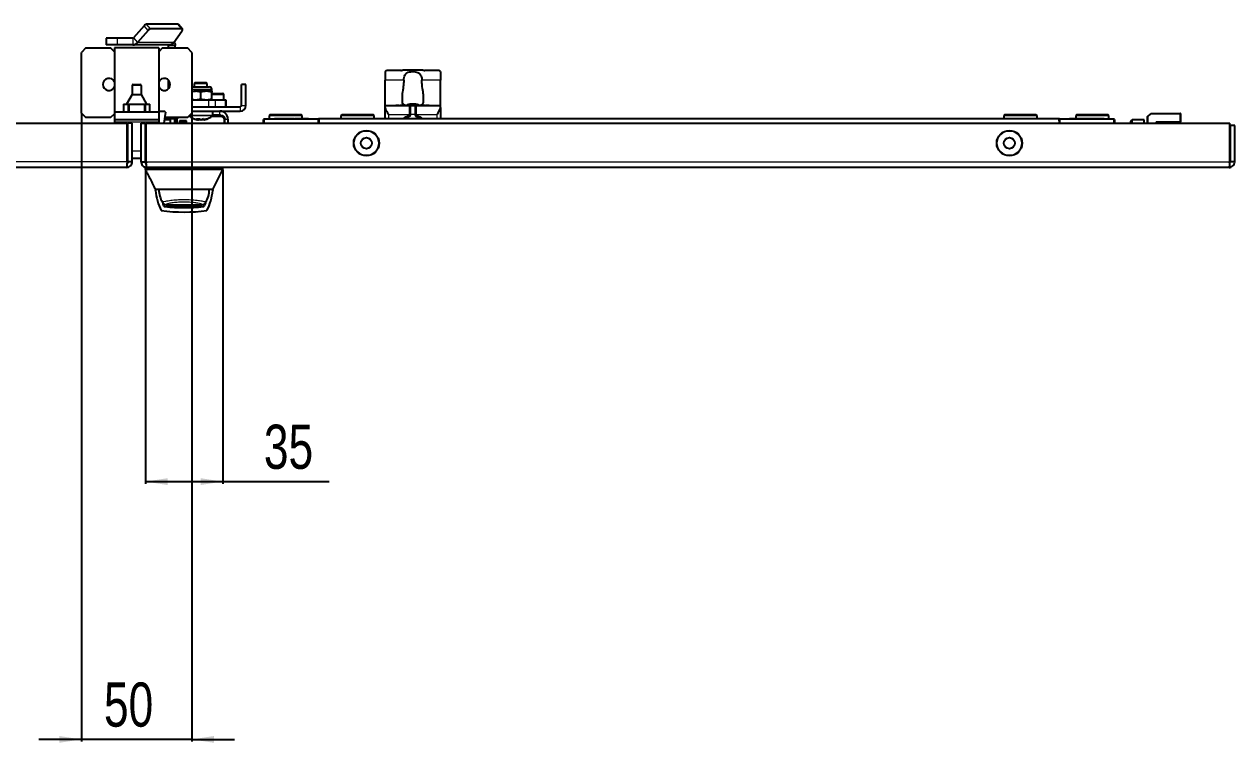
# Model space of a CAD drawing. Header units: millimetres. Extents: x -1134 to 2940, y -1538 to 1219.
# Drawn here: x 2019 to 2567, y -1538 to -1213 of the extents above; entities that cross this region are included whole.
import ezdxf

# ---------------------------------------------------------------- set-up
doc = ezdxf.new("R2010")
doc.units = ezdxf.units.MM
doc.layers.add('FORMAT', color=7, linetype='Continuous')
doc.styles.add('SLDTEXTSTYLE0', font='TXT', dxfattribs={"width": 0.75})
doc.dimstyles.new('SLDDIMSTYLE0', dxfattribs={"dimtxt": 20, "dimasz": 10, "dimexe": 0, "dimexo": 0.0625, "dimgap": 5, "dimtad": 2, "dimdec": 1, "dimrnd": 1e-09, "dimzin": 12, "dimdsep": 46, "dimtxsty": 'SLDTEXTSTYLE0', "dimsah": 1, "dimcen": 0.09, "dimadec": 0, "dimazin": 3, "dimtfac": 1, "dimtofl": 0, "dimtmove": 0, "dimatfit": 3, "dimfxl": 0, "dimfrac": 2, "dimtolj": 1, "dimtzin": 12, "dimarcsym": 0})
doc.dimstyles.new('SLDDIMSTYLE1', dxfattribs={"dimtxt": 20, "dimasz": 10, "dimexe": 0, "dimexo": 0.0625, "dimgap": 5, "dimtad": 2, "dimdec": 1, "dimrnd": 1e-09, "dimzin": 12, "dimdsep": 46, "dimtxsty": 'SLDTEXTSTYLE0', "dimsah": 1, "dimcen": 0.09, "dimadec": 0, "dimazin": 3, "dimtfac": 1, "dimtmove": 0, "dimatfit": 0, "dimfxl": 0, "dimfrac": 2, "dimtolj": 1, "dimtzin": 12, "dimarcsym": 0})

# ---------------------------------------------------------------- blocks, each defined once
blk = doc.blocks.new('_D_12')
at = {"layer": 'FORMAT'}
for p, q in [((2045.28, -1252.91), (2045.28, -1537.5)), ((2095.28, -1252.91), (2095.28, -1537.5)), ((2045.28, -1536.5), (2026.05, -1536.5)), ((2095.28, -1536.5), (2045.28, -1536.5)), ((2095.28, -1536.5), (2114.51, -1536.5))]:
    blk.add_line(p, q, dxfattribs=at)
for points in [[(2045.28, -1536.5), (2035.28, -1534.96), (2035.28, -1538.04)], [(2095.28, -1536.5), (2105.28, -1538.04), (2105.28, -1534.96)]]:
    blk.add_solid(points, dxfattribs=at)
at = {"layer": 'FORMAT', "insert": (2055.5, -1510.72), "char_height": 20, "attachment_point": 1, "style": 'SLDTEXTSTYLE0'}
blk.add_mtext('50', dxfattribs=at)
blk = doc.blocks.new('_D_13')
at = {"layer": 'FORMAT'}
for p, q in [((2074.28, -1278.51), (2074.28, -1420.76)), ((2109.28, -1278.51), (2109.28, -1420.76)), ((2074.28, -1419.76), (2109.28, -1419.76)), ((2109.28, -1419.76), (2157.44, -1419.76))]:
    blk.add_line(p, q, dxfattribs=at)
for points in [[(2074.28, -1419.76), (2084.28, -1421.3), (2084.28, -1418.22)], [(2109.28, -1419.76), (2099.28, -1418.22), (2099.28, -1421.3)]]:
    blk.add_solid(points, dxfattribs=at)
at = {"layer": 'FORMAT', "insert": (2127.88, -1393.98), "char_height": 20, "attachment_point": 1, "style": 'SLDTEXTSTYLE0'}
blk.add_mtext('35', dxfattribs=at)

msp = doc.modelspace()

# ---------------------------------------------------------------- linework, layer by layer
at = {"color": 7, "linetype": 'Continuous', "lineweight": 25}
for p, q in [((2073.63, -1213.34), (2068.87, -1218.84)), ((2075.47, -1215.46), (2070.71, -1220.96)), ((2088.88, -1212.63), (2074.74, -1212.63)), ((2090.72, -1214.76), (2076.58, -1214.76)), ((2087.17, -1220.96), (2090.75, -1215.84)), ((2091, -1214.86), (2089.17, -1212.74)), ((2056.56, -1219.02), (2056.56, -1222.02)), ((2061.56, -1219.02), (2056.56, -1219.02)), ((2068.5, -1219.02), (2061.56, -1219.02)), ((2047.28, -1223.4), (2045.28, -1225.4)), ((2045.28, -1252.9), (2045.28, -1225.4)), ((2047.28, -1223.4), (2058.53, -1223.4)), ((2061.56, -1222.02), (2056.56, -1222.02)), ((2060.28, -1225.15), (2058.53, -1223.4)), ((2080.28, -1223.4), (2060.28, -1223.4)), ((2060.28, -1223.4), (2060.28, -1252.4)), ((2068.5, -1222.02), (2061.56, -1222.02)), ((2085.03, -1222.02), (2068.5, -1222.02)), ((2082.03, -1223.4), (2080.28, -1225.15)), ((2080.28, -1223.4), (2080.28, -1252.4)), ((2082.03, -1223.4), (2093.28, -1223.4)), ((2087.78, -1222.32), (2084.78, -1222.32)), ((2084.78, -1223.4), (2084.78, -1222.32)), ((2087.78, -1223.4), (2087.78, -1222.32)), ((2095.28, -1225.4), (2093.28, -1223.4)), ((2095.28, -1225.4), (2095.28, -1252.9)), ((2084.78, -1238.65), (2084.78, -1238.01)), ((2182.78, -1234.17), (2182.78, -1238)), ((2182.78, -1249.5), (2182.78, -1238)), ((2189.8, -1233.61), (2184.28, -1233.61)), ((2190.69, -1233.56), (2190.17, -1233.56)), ((2199.88, -1233.5), (2190.69, -1233.5)), ((2200.4, -1233.56), (2199.88, -1233.55)), ((2206.28, -1233.61), (2200.76, -1233.61)), ((2207.78, -1234.17), (2207.78, -1238)), ((2207.78, -1249.5), (2207.78, -1238)), ((2068.27, -1240.4), (2068.27, -1244.4)), ((2068.77, -1239.9), (2071.78, -1239.9)), ((2072.28, -1240.4), (2072.28, -1244.4)), ((2084.78, -1238.65), (2085.23, -1238.65)), ((2084.78, -1241.79), (2084.78, -1238.65)), ((2095.31, -1241), (2095.28, -1241)), ((2095.28, -1243), (2096.88, -1243)), ((2095.31, -1241), (2103.25, -1241)), ((2096.78, -1239), (2096.28, -1239.5)), ((2096.28, -1239.5), (2096.28, -1241)), ((2102.02, -1239.5), (2096.28, -1239.5)), ((2096.78, -1239), (2101.57, -1239)), ((2099.42, -1243.45), (2096.88, -1243)), ((2101.88, -1243), (2096.88, -1243)), ((2099.42, -1246.55), (2099.42, -1243.45)), ((2101.57, -1239), (2101.78, -1239)), ((2102.28, -1239.5), (2101.78, -1239)), ((2104.35, -1243.45), (2101.88, -1243)), ((2104.28, -1243), (2101.88, -1243)), ((2102.28, -1239.5), (2102.02, -1239.5)), ((2102.28, -1241), (2102.28, -1239.5)), ((2104.28, -1243), (2104.28, -1242.03)), ((2104.34, -1243.04), (2104.28, -1243)), ((2104.28, -1243), (2104.28, -1243)), ((2104.34, -1243.1), (2104.3, -1243.06)), ((2104.35, -1246.55), (2104.35, -1243.45)), ((2119.78, -1240), (2117.78, -1240)), ((2117.78, -1249.4), (2117.78, -1240)), ((2119.78, -1249.4), (2119.78, -1240)), ((2064.28, -1248.9), (2064.28, -1252.4)), ((2064.28, -1248.9), (2065.78, -1248.9)), ((2068.27, -1244.4), (2065.78, -1248.9)), ((2065.78, -1248.9), (2074.78, -1248.9)), ((2066.78, -1248.9), (2066.78, -1252.4)), ((2068.27, -1244.4), (2072.28, -1244.4)), ((2072.28, -1244.4), (2074.78, -1248.9)), ((2073.78, -1248.9), (2073.78, -1252.4)), ((2074.78, -1248.9), (2076.28, -1248.9)), ((2076.28, -1252.4), (2076.28, -1248.9)), ((2102.97, -1247), (2095.28, -1247)), ((2099.42, -1246.55), (2096.88, -1247)), ((2104.35, -1246.55), (2101.88, -1247)), ((2106.05, -1247), (2102.97, -1247)), ((2104.28, -1247), (2104.28, -1247)), ((2104.35, -1244), (2109.18, -1244)), ((2110.51, -1247), (2106.05, -1247)), ((2109.78, -1247), (2109.78, -1244.6)), ((2110.78, -1247), (2110.51, -1247)), ((2110.78, -1250), (2110.78, -1247)), ((2190.43, -1245.29), (2190.43, -1247.87)), ((2194.56, -1249.17), (2194.53, -1248.94)), ((2194.77, -1249.17), (2194.76, -1248.87)), ((2196.23, -1248.9), (2196.23, -1248.87)), ((2196.78, -1248.99), (2196.79, -1248.94)), ((2200.13, -1247.87), (2200.13, -1245.29)), ((2045.28, -1252.9), (2047.28, -1254.9)), ((2058.53, -1254.9), (2060.28, -1253.15)), ((2080.28, -1252.4), (2060.28, -1252.4)), ((2060.28, -1252.4), (2060.28, -1255.9)), ((2080.28, -1252), (2082.91, -1252)), ((2080.28, -1252.4), (2080.28, -1255.9)), ((2083.34, -1252.44), (2082.61, -1257.5)), ((2083.34, -1252.44), (2082.91, -1252)), ((2093.28, -1254.9), (2095.28, -1252.9)), ((2095.28, -1250), (2117.18, -1250)), ((2095.28, -1252), (2117.18, -1252)), ((2108.28, -1253.9), (2104.74, -1253.9)), ((2104.78, -1254), (2104.78, -1252)), ((2130.78, -1253.5), (2130.28, -1254)), ((2130.28, -1254), (2130.28, -1255.5)), ((2145.28, -1254), (2130.28, -1254)), ((2130.78, -1253.5), (2144.78, -1253.5)), ((2145.28, -1254), (2144.78, -1253.5)), ((2145.28, -1255.3), (2145.28, -1254)), ((2163.28, -1253.5), (2162.78, -1254)), ((2162.78, -1254), (2162.78, -1255.5)), ((2177.78, -1254), (2162.78, -1254)), ((2163.28, -1253.5), (2177.28, -1253.5)), ((2177.78, -1254), (2177.28, -1253.5)), ((2177.78, -1255.5), (2177.78, -1254)), ((2182.78, -1250.38), (2182.78, -1249.5)), ((2182.78, -1249.5), (2196.28, -1249.5)), ((2182.78, -1255.5), (2182.78, -1250.38)), ((2187.66, -1249.4), (2187.66, -1249.5)), ((2187.8, -1249.4), (2187.8, -1249.5)), ((2187.92, -1249.4), (2187.92, -1249.5)), ((2188.73, -1249.4), (2187.92, -1249.4)), ((2188.73, -1249.4), (2188.73, -1249.5)), ((2188.88, -1249.4), (2188.88, -1249.5)), ((2189, -1249.4), (2189, -1249.5)), ((2189.34, -1249.4), (2189.34, -1249.5)), ((2189.52, -1249.4), (2189.52, -1249.5)), ((2190.05, -1249.4), (2190.05, -1249.5)), ((2190.53, -1249.4), (2190.53, -1249.5)), ((2190.7, -1249.4), (2190.7, -1249.5)), ((2191.16, -1249.4), (2191.16, -1249.5)), ((2191.3, -1249.4), (2191.3, -1249.5)), ((2191.42, -1249.4), (2191.42, -1249.5)), ((2191.73, -1249.4), (2191.73, -1249.5)), ((2193.01, -1249.4), (2191.89, -1249.4)), ((2193.01, -1249.4), (2193.01, -1249.5)), ((2193.15, -1249.4), (2193.15, -1249.5)), ((2193.34, -1249.4), (2193.34, -1249.5)), ((2193.35, -1249.4), (2193.35, -1249.5)), ((2193.94, -1249.4), (2193.35, -1249.4)), ((2193.94, -1249.4), (2193.94, -1249.5)), ((2194.84, -1249.4), (2194.27, -1249.4)), ((2194.28, -1249.5), (2196.28, -1249.5)), ((2194.28, -1253.5), (2194.28, -1249.5)), ((2194.28, -1253.5), (2194.28, -1253.53)), ((2194.84, -1249.4), (2194.84, -1249.5)), ((2194.85, -1249.4), (2194.85, -1249.5)), ((2194.85, -1249.4), (2195.03, -1249.4)), ((2195.03, -1249.4), (2195.03, -1249.5)), ((2195.03, -1249.4), (2195.03, -1249.4)), ((2195.05, -1249.4), (2195.05, -1249.5)), ((2195.2, -1249.4), (2195.2, -1249.5)), ((2196, -1249.4), (2195.2, -1249.4)), ((2196, -1249.4), (2196, -1249.5)), ((2196.14, -1249.4), (2196.14, -1249.5)), ((2196.17, -1249.44), (2196.55, -1249.43)), ((2196.26, -1249.4), (2196.26, -1249.5)), ((2196.28, -1249.5), (2196.28, -1253.5)), ((2196.28, -1253.53), (2196.28, -1253.5)), ((2196.69, -1249.4), (2196.69, -1249.5)), ((2196.78, -1249.5), (2207.78, -1249.5)), ((2196.82, -1249.4), (2196.82, -1249.5)), ((2197.18, -1249.4), (2197.18, -1249.5)), ((2197.44, -1249.4), (2197.44, -1249.5)), ((2197.56, -1249.4), (2197.56, -1249.5)), ((2197.7, -1249.4), (2197.7, -1249.5)), ((2197.82, -1249.4), (2197.82, -1249.5)), ((2198.25, -1249.4), (2198.25, -1249.5)), ((2198.28, -1249.4), (2198.25, -1249.4)), ((2198.29, -1249.4), (2198.29, -1249.5)), ((2198.32, -1249.4), (2198.32, -1249.5)), ((2198.49, -1249.4), (2198.49, -1249.5)), ((2198.84, -1249.4), (2198.84, -1249.5)), ((2199.33, -1249.4), (2199.33, -1249.5)), ((2199.52, -1249.4), (2199.52, -1249.5)), ((2199.87, -1249.4), (2199.87, -1249.5)), ((2200.02, -1249.4), (2200.02, -1249.5)), ((2201.08, -1249.4), (2200.02, -1249.4)), ((2201.08, -1249.4), (2201.08, -1249.5)), ((2201.39, -1249.4), (2201.39, -1249.5)), ((2201.56, -1249.4), (2201.56, -1249.5)), ((2201.93, -1249.4), (2201.93, -1249.5)), ((2202.69, -1249.4), (2201.93, -1249.4)), ((2202.69, -1249.4), (2202.69, -1249.5)), ((2207.78, -1250.38), (2207.78, -1249.5)), ((2207.78, -1250.38), (2207.78, -1255.5)), ((2463.28, -1253.5), (2462.78, -1254)), ((2462.78, -1254), (2462.78, -1255.5)), ((2477.78, -1254), (2462.78, -1254)), ((2463.28, -1253.5), (2477.28, -1253.5)), ((2477.78, -1254), (2477.28, -1253.5)), ((2477.78, -1255.5), (2477.78, -1254)), ((2495.78, -1253.5), (2495.28, -1254)), ((2495.28, -1254), (2495.28, -1255.3)), ((2510.28, -1254), (2495.28, -1254)), ((2495.78, -1253.5), (2509.78, -1253.5)), ((2510.28, -1254), (2509.78, -1253.5)), ((2510.28, -1255.5), (2510.28, -1254)), ((2527.78, -1254.5), (2529.28, -1253)), ((2527.78, -1257.5), (2527.78, -1254.5)), ((2527.98, -1254.58), (2527.78, -1254.5)), ((2529.36, -1253.2), (2529.28, -1253)), ((2529.28, -1253), (2542.58, -1253)), ((2542.78, -1253.2), (2542.78, -1256.8)), ((1575.58, -1257.5), (2065.98, -1257.5)), ((2058.53, -1254.9), (2047.28, -1254.9)), ((2080.28, -1255.9), (2060.28, -1255.9)), ((2060.28, -1255.9), (2060.28, -1256.99)), ((2060.28, -1256.99), (2060.28, -1257.5)), ((2065.98, -1274.9), (2065.98, -1257.5)), ((2068.28, -1257.5), (2066.28, -1257.5)), ((2066.28, -1274.9), (2066.28, -1257.5)), ((2068.28, -1274.9), (2068.28, -1257.5)), ((2072.28, -1257.5), (2074.28, -1257.5)), ((2072.28, -1274.9), (2072.28, -1257.5)), ((2074.28, -1274.9), (2074.28, -1257.5)), ((2074.58, -1274.9), (2074.58, -1257.5)), ((2074.58, -1257.5), (2564.98, -1257.5)), ((2080.28, -1255.9), (2080.28, -1256.99)), ((2080.28, -1256.99), (2080.28, -1257.5)), ((2085.58, -1255.9), (2082.84, -1255.9)), ((2093.28, -1254.9), (2082.99, -1254.9)), ((2085.65, -1254.9), (2085.58, -1255.6)), ((2085.58, -1257.5), (2085.58, -1255.6)), ((2087.58, -1257.5), (2087.58, -1255.6)), ((2088.28, -1255.9), (2087.58, -1255.9)), ((2088.28, -1255.9), (2088.28, -1257.4)), ((2092.88, -1256.45), (2089.68, -1256.45)), ((2089.68, -1256.45), (2089.68, -1257.4)), ((2089.68, -1257.2), (2092.88, -1257.2)), ((2092.88, -1257.4), (2092.88, -1256.45)), ((2097.92, -1255.85), (2097.92, -1255.9)), ((2098.22, -1255.45), (2098.22, -1255.89)), ((2098.22, -1255.9), (2098.22, -1255.45)), ((2098.39, -1255.89), (2098.22, -1255.86)), ((2098.39, -1255.44), (2098.39, -1255.89)), ((2098.43, -1255.9), (2098.43, -1255.44)), ((2099.19, -1255.82), (2099.19, -1255.9)), ((2099.22, -1255.83), (2099.22, -1255.89)), ((2099.28, -1255.87), (2099.22, -1255.89)), ((2100.13, -1255.9), (2100.13, -1255.58)), ((2100.34, -1255.9), (2100.34, -1255.86)), ((2100.63, -1255.8), (2100.63, -1255.9)), ((2100.66, -1255.79), (2100.66, -1255.89)), ((2110.28, -1257.5), (2110.28, -1255.9)), ((2111.58, -1255.6), (2111.58, -1257.5)), ((2127.78, -1257.5), (2127.78, -1255.8)), ((2128.08, -1255.5), (2152.48, -1255.5)), ((2132.64, -1255.3), (2132.64, -1255.5)), ((2136.45, -1255.3), (2136.45, -1255.5)), ((2136.45, -1255.3), (2137.24, -1255.3)), ((2137.24, -1255.3), (2137.24, -1255.5)), ((2137.24, -1255.3), (2139.12, -1255.3)), ((2138.58, -1255.3), (2138.58, -1255.28)), ((2139.12, -1255.3), (2139.12, -1255.5)), ((2139.12, -1255.3), (2140.17, -1255.3)), ((2140.17, -1255.3), (2140.17, -1255.5)), ((2140.17, -1255.3), (2141.57, -1255.3)), ((2141.74, -1255.28), (2141.74, -1255.5)), ((2141.83, -1255.3), (2141.83, -1255.5)), ((2141.83, -1255.3), (2143.18, -1255.3)), ((2143.18, -1255.3), (2143.18, -1255.5)), ((2143.18, -1255.3), (2145.17, -1255.3)), ((2145.17, -1255.3), (2145.17, -1255.5)), ((2145.17, -1255.3), (2148.13, -1255.3)), ((2148.13, -1255.3), (2148.13, -1255.5)), ((2487.78, -1255.5), (2152.78, -1255.5)), ((2152.78, -1255.5), (2152.78, -1255.8)), ((2152.78, -1255.8), (2152.78, -1256.45)), ((2152.78, -1256.45), (2152.78, -1257.5)), ((2487.78, -1255.5), (2487.78, -1255.8)), ((2487.78, -1256.45), (2487.78, -1255.8)), ((2487.78, -1256.45), (2487.78, -1257.5)), ((2488.08, -1255.5), (2512.48, -1255.5)), ((2492.43, -1255.3), (2492.43, -1255.5)), ((2492.43, -1255.3), (2492.78, -1255.3)), ((2492.78, -1255.3), (2492.78, -1255.5)), ((2492.78, -1255.3), (2493.03, -1255.3)), ((2493.03, -1255.3), (2493.03, -1255.5)), ((2493.03, -1255.3), (2493.14, -1255.3)), ((2493.14, -1255.3), (2493.14, -1255.5)), ((2494.17, -1255.3), (2494.17, -1255.5)), ((2494.17, -1255.3), (2494.82, -1255.3)), ((2494.84, -1255.3), (2494.84, -1255.5)), ((2494.84, -1255.3), (2495.18, -1255.3)), ((2495.18, -1255.3), (2495.18, -1255.5)), ((2498.49, -1255.5), (2498.49, -1255.28)), ((2498.63, -1255.3), (2499.41, -1255.3)), ((2499.41, -1255.3), (2500.2, -1255.3)), ((2499.41, -1255.3), (2499.41, -1255.5)), ((2500.2, -1255.3), (2500.2, -1255.5)), ((2500.2, -1255.3), (2500.69, -1255.3)), ((2500.69, -1255.3), (2500.69, -1255.5)), ((2500.69, -1255.3), (2502.08, -1255.3)), ((2501.72, -1255.28), (2501.72, -1255.3)), ((2502.08, -1255.3), (2502.08, -1255.5)), ((2502.08, -1255.3), (2503.13, -1255.3)), ((2503.13, -1255.3), (2503.13, -1255.5)), ((2504.17, -1255.3), (2504.17, -1255.5)), ((2504.17, -1255.3), (2506.14, -1255.3)), ((2506.14, -1255.3), (2506.14, -1255.5)), ((2506.14, -1255.3), (2508.13, -1255.3)), ((2508.13, -1255.3), (2508.13, -1255.5)), ((2512.78, -1255.8), (2512.78, -1257.5)), ((2520.28, -1257.5), (2520.28, -1256.6)), ((2526.28, -1256), (2520.88, -1256)), ((2526.28, -1257.5), (2526.28, -1256)), ((2531.78, -1257.2), (2531.78, -1257.5)), ((2542.58, -1257), (2531.98, -1257)), ((2542.78, -1257.2), (2542.78, -1256.8)), ((2542.78, -1257.2), (2542.78, -1257.5)), ((2564.98, -1274.9), (2564.98, -1257.5)), ((2567.28, -1258.5), (2565.28, -1258.5)), ((2565.28, -1274.9), (2565.28, -1258.5)), ((2567.28, -1274.9), (2567.28, -1258.5)), ((2066.28, -1273.4), (2065.98, -1273.4)), ((2068.28, -1274.9), (2066.28, -1274.9)), ((2066.28, -1275.08), (2066.28, -1275.5)), ((2072.28, -1273.4), (2068.28, -1273.4)), ((2072.28, -1274.9), (2074.28, -1274.9)), ((2074.28, -1275.5), (2074.28, -1274.9)), ((2567.28, -1274.9), (2565.28, -1274.9)), ((2065.68, -1277.5), (1575.88, -1277.5)), ((2074.28, -1278.5), (2074.28, -1277.5)), ((2074.88, -1277.5), (2074.28, -1277.5)), ((2564.68, -1277.5), (2074.88, -1277.5)), ((2103.78, -1278.5), (2079.78, -1278.5)), ((2104.78, -1287.5), (2109.31, -1278.45)), ((2109.28, -1278.5), (2109.28, -1277.5)), ((2081.18, -1287.5), (2078.78, -1287.5)), ((2078.82, -1287.5), (2078.82, -1287.71)), ((2102.38, -1287.5), (2081.18, -1287.5)), ((2104.78, -1287.5), (2102.38, -1287.5)), ((2104.74, -1287.71), (2104.74, -1287.5)), ((2085.95, -1294.48), (2086.1, -1294.49)), ((2085.95, -1294.49), (2097.54, -1294.49))]:
    msp.add_line(p, q, dxfattribs=at)
at = {"color": 8, "linetype": 'Continuous', "lineweight": 18}
for p, q in [((2075.47, -1215.46), (2073.63, -1213.34)), ((2076.58, -1214.76), (2074.74, -1212.63)), ((2090.72, -1214.76), (2088.88, -1212.63)), ((2061.56, -1222.02), (2061.56, -1219.02)), ((2068.5, -1219.02), (2068.5, -1222.02)), ((2068.87, -1218.84), (2070.71, -1220.96)), ((2087.17, -1220.96), (2070.71, -1220.96)), ((2191.19, -1238), (2182.78, -1238)), ((2207.78, -1238), (2199.37, -1238)), ((2072.28, -1240.4), (2068.27, -1240.4)), ((2095.28, -1242.03), (2104.28, -1242.03)), ((2066.28, -1248.9), (2066.28, -1252.4)), ((2074.28, -1248.9), (2074.28, -1252.4)), ((2102.97, -1250), (2102.97, -1247)), ((2109.78, -1244.6), (2104.35, -1244.6)), ((2106.05, -1250), (2106.05, -1247)), ((2110.51, -1250), (2110.51, -1247)), ((2093.78, -1254.4), (2094.47, -1254.4)), ((2104.22, -1254.2), (2093.98, -1254.2)), ((2104.31, -1254), (2094.18, -1254)), ((2104.1, -1254.4), (2108.28, -1254.4)), ((2104.68, -1254.2), (2104.22, -1254.2)), ((2104.78, -1254), (2104.31, -1254)), ((2107.98, -1254), (2107.98, -1252)), ((2117.18, -1250), (2117.18, -1252)), ((2117.78, -1249.4), (2119.78, -1249.4)), ((2184.28, -1253.5), (2193.78, -1253.5)), ((2184.28, -1253.5), (2184.28, -1255.5)), ((2191.89, -1249.4), (2191.89, -1249.5)), ((2193.42, -1254.01), (2193.56, -1254.49)), ((2193.78, -1253.5), (2193.78, -1249.5)), ((2193.78, -1253.5), (2194.28, -1253.5)), ((2193.78, -1253.53), (2193.78, -1253.5)), ((2193.78, -1253.53), (2194.28, -1253.53)), ((2196.28, -1253.5), (2194.28, -1253.5)), ((2196.28, -1253.5), (2196.78, -1253.5)), ((2196.28, -1253.53), (2196.78, -1253.53)), ((2196.78, -1249.5), (2196.78, -1253.5)), ((2196.78, -1253.5), (2196.78, -1253.53)), ((2196.78, -1253.5), (2206.28, -1253.5)), ((2197.01, -1254.49), (2197.14, -1254.01)), ((2206.28, -1255.5), (2206.28, -1253.5)), ((2529.36, -1253.2), (2527.98, -1254.58)), ((2527.98, -1254.58), (2527.98, -1257.5)), ((2542.58, -1253.2), (2529.36, -1253.2)), ((2542.58, -1253.2), (2542.58, -1253)), ((2542.58, -1256.8), (2542.58, -1253.2)), ((2542.78, -1253.2), (2542.58, -1253.2)), ((2080.28, -1256.99), (2060.28, -1256.99)), ((2082.9, -1255.5), (2085.58, -1255.5)), ((2087.58, -1255.6), (2085.58, -1255.6)), ((2087.58, -1255.5), (2088.36, -1255.5)), ((2088.78, -1257.5), (2088.78, -1255.9)), ((2109.78, -1255.9), (2109.78, -1257.5)), ((2110.22, -1255.6), (2111.58, -1255.6)), ((2128.08, -1255.8), (2127.78, -1255.8)), ((2128.08, -1255.5), (2128.08, -1255.8)), ((2152.48, -1255.8), (2128.08, -1255.8)), ((2128.08, -1255.8), (2128.08, -1257.5)), ((2133.87, -1255.3), (2133.87, -1255.5)), ((2152.48, -1255.5), (2152.48, -1255.8)), ((2152.48, -1257.5), (2152.48, -1255.8)), ((2152.78, -1255.8), (2152.48, -1255.8)), ((2488.08, -1255.8), (2487.78, -1255.8)), ((2488.08, -1255.8), (2488.08, -1255.5)), ((2512.48, -1255.8), (2488.08, -1255.8)), ((2488.08, -1255.8), (2488.08, -1257.5)), ((2496.91, -1255.3), (2496.91, -1255.5)), ((2512.48, -1255.5), (2512.48, -1255.8)), ((2512.48, -1257.5), (2512.48, -1255.8)), ((2512.78, -1255.8), (2512.48, -1255.8)), ((2520.88, -1256), (2520.88, -1257.5)), ((2531.58, -1257.5), (2531.58, -1257.2)), ((2531.78, -1257.2), (2531.58, -1257.2)), ((2531.98, -1257.2), (2531.78, -1257.2)), ((2531.98, -1256.8), (2542.58, -1256.8)), ((2531.98, -1257), (2531.98, -1256.8)), ((2531.98, -1257), (2531.98, -1257.2)), ((2542.58, -1257.2), (2531.98, -1257.2)), ((2531.98, -1257.2), (2531.98, -1257.5)), ((2542.78, -1256.8), (2542.58, -1256.8)), ((2542.58, -1257), (2542.58, -1256.8)), ((2542.58, -1257), (2542.58, -1257.2)), ((2542.78, -1257.2), (2542.58, -1257.2)), ((2542.58, -1257.5), (2542.58, -1257.2)), ((2066.28, -1270.14), (2065.98, -1270.14)), ((2072.28, -1270.14), (2068.28, -1270.14)), ((2065.98, -1274.9), (1575.58, -1274.9)), ((2074.58, -1274.9), (2564.98, -1274.9)), ((2079.78, -1278.5), (2079.78, -1277.5)), ((2103.78, -1278.5), (2103.78, -1277.5))]:
    msp.add_line(p, q, dxfattribs=at)
at = {"color": 7, "linetype": 'Continuous', "lineweight": 25, "flags": 128}
for points in [[(2090.75, -1215.84), (2090.89, -1215.62), (2090.99, -1215.41), (2091.05, -1215.22), (2091.07, -1215.06), (2091.05, -1214.93), (2090.98, -1214.83), (2090.87, -1214.78), (2090.72, -1214.76)], [(2100.63, -1255.85), (2100.62, -1255.85), (2100.34, -1255.9)], [(2565.28, -1264), (2565.14, -1263.75), (2564.98, -1263.48)], [(2564.98, -1272.52), (2565.14, -1272.25), (2565.28, -1272)], [(2082.66, -1294.93), (2082.3, -1294.04), (2082.2, -1293.76)], [(2101.47, -1293.45), (2101.25, -1294.04), (2100.9, -1294.93)]]:
    msp.add_lwpolyline(points, dxfattribs=at)
at = {"color": 8, "linetype": 'Continuous', "lineweight": 18, "flags": 128}
for points in [[(2564.98, -1264.08), (2565.27, -1264.67), (2565.28, -1264.69)], [(2565.28, -1271.32), (2565.27, -1271.34), (2564.98, -1271.93)]]:
    msp.add_lwpolyline(points, dxfattribs=at)
at = {"color": 7, "linetype": 'Continuous', "lineweight": 25}
for centre, radius in [((2174.28, -1266.5), 5.75), ((2174.28, -1266.5), 2.5), ((2465.28, -1266.5), 5.75), ((2465.28, -1266.5), 2.5)]:
    msp.add_circle(centre, radius, dxfattribs=at)
at = {"color": 8, "linetype": 'Continuous', "lineweight": 18}
for centre in [(2174.28, -1266.5), (2465.28, -1266.5)]:
    msp.add_circle(centre, 5.5, dxfattribs=at)
at = {"color": 7, "linetype": 'Continuous', "lineweight": 25}
for centre, radius, start, end in [((2075.16, -1214.52), 1.93, 102.4839, 142.4022), ((2077, -1216.64), 1.93, 102.4839, 142.4022), ((2088.92, -1212.98), 0.349, 43.9283, 95.9288), ((2068.49, -1218.53), 0.488, 270.8794, 320.2435), ((2068.46, -1219.09), 2.93, 270.8794, 320.2435), ((2057.78, -1239.9), 2.75, 24.62, 335.38), ((2082.78, -1239.9), 2.75, 204.62, 155.38), ((2068.77, -1240.4), 0.5, 90, 180), ((2071.78, -1240.4), 0.5, 0, 90), ((2103.25, -1242.03), 1.03, 0, 90), ((2109.18, -1244.6), 0.6, 0, 90), ((2195.28, -1256.8), 8, 100.361, 108.4448), ((2194.52, -1252.65), 3.79, 92.8918, 101.4174), ((2195.4, -1251.12), 2.34, 111.7218, 124.6037), ((2194.24, -1249.47), 0.598, 60.5239, 80.9896), ((2195.03, -1256.43), 7.56, 92.0564, 94.6598), ((2194.55, -1253.22), 4.35, 79.331, 87.2142), ((2198.53, -1249.93), 3.47, 163.5344, 167.7658), ((2196.01, -1253.22), 4.35, 92.7858, 100.669), ((2195.53, -1256.41), 7.54, 81.9171, 87.9462), ((2196.31, -1249.4), 0.529, 98.3794, 107.9547), ((2196.04, -1252.65), 3.79, 78.5826, 87.1082), ((2195.21, -1255.22), 6.42, 69.7014, 77.5656), ((2195.28, -1256.8), 8, 70.1746, 79.639), ((2195.28, -1256.76), 7.96, 71.9524, 79.1092), ((2099.28, -1247), 9, 233.1301, 260.0618), ((2099.28, -1247), 9, 279.9382, 306.8699), ((2104.53, -1254), 0.25, 306.8699, 0), ((2107.98, -1255.6), 3.6, 0, 90), ((2117.18, -1249.4), 2.6, 270, 0), ((2117.18, -1249.4), 0.6, 270, 0), ((2195.28, -1260.5), 6.25, 106.0134, 126.8699), ((2193.28, -1253.53), 1, 286.0134, 0), ((2194.6, -1256.44), 7.26, 85.7578, 94.2422), ((2197.28, -1253.53), 1, 180, 253.9866), ((2195.28, -1260.5), 6.25, 53.1301, 73.9866), ((2197.59, -1249.8), 0.629, 75.5606, 104.4394), ((2542.58, -1253.2), 0.2, 0, 90), ((2089.18, -1255.6), 1.6, 154.0555, 180), ((2099.4, -1247.28), 8.7, 247.0438, 262.1958), ((2098.99, -1249.21), 6.77, 243.8434, 260.9245), ((2098.03, -1248.38), 7.07, 264.247, 275.753), ((2099.05, -1253.24), 2.78, 231.3972, 252.5593), ((2098.61, -1251.11), 4.83, 261.5144, 261.8434), ((2098.43, -1255.74), 0.261, 216.1514, 217.2521), ((2099.36, -1247.06), 8.89, 263.7673, 264.0104), ((2099.95, -1253.03), 2.97, 239.1789, 255.2323), ((2100.12, -1254.29), 1.79, 219.0744, 243.9708), ((2098.55, -1251.68), 4.26, 278.6965, 279.0465), ((2100.01, -1251.68), 4.26, 260.9535, 261.3035), ((2098.53, -1252.82), 3.19, 285.2264, 309.2989), ((2099.12, -1254.76), 1.52, 311.5988, 339.6464), ((2099.2, -1247.06), 8.89, 275.9896, 276.2327), ((2099, -1248.9), 7.09, 279.4428, 293.2387), ((2099.95, -1251.11), 4.83, 278.1566, 278.4856), ((2099.43, -1247.85), 8.14, 278.7231, 291.6408), ((2102.11, -1254.05), 1.4, 257.0541, 282.9459), ((2128.08, -1255.8), 0.3, 90, 180), ((2152.48, -1255.8), 0.3, 0, 90), ((2488.08, -1255.8), 0.3, 90, 180), ((2512.48, -1255.8), 0.3, 0, 90), ((2520.88, -1256.6), 0.6, 90, 180), ((2531.98, -1257.2), 0.2, 90, 180), ((2542.58, -1256.8), 0.2, 270, 0), ((2557.78, -1268), 7.5, 343.7398, 16.2602), ((2070.84, -1287.71), 7.98, 358.267, 359.9999), ((2105.67, -1285.15), 27, 185.961, 206.1695), ((2091.78, -1287.5), 11.4, 180, 210.8742), ((2091.78, -1287.5), 11.4, 329.0561, 0), ((2077.89, -1285.15), 27, 333.8305, 354.0392), ((2112.72, -1287.71), 7.98, 180, 181.7325), ((2091.78, -1215.71), 82, 262.7534, 277.2466), ((2083.12, -1294.74), 0.5, 203.0437, 263.7491), ((2091.78, -1215.71), 80, 263.7491, 276.2509), ((2100.44, -1294.74), 0.5, 276.2509, 336.9563)]:
    msp.add_arc(centre, radius, start, end, dxfattribs=at)
at = {"color": 8, "linetype": 'Continuous', "lineweight": 18}
for centre, radius, start, end in [((2195.28, -1260.5), 6.75, 106.0134, 132.2054), ((2193.28, -1253.53), 0.5, 286.0134, 0), ((2197.28, -1253.53), 0.5, 180, 253.9866), ((2195.28, -1260.5), 6.75, 47.7946, 73.9866), ((2531.98, -1257.2), 0.4, 90, 180)]:
    msp.add_arc(centre, radius, start, end, dxfattribs=at)
at = {"color": 7, "linetype": 'Continuous', "lineweight": 25}
for points in [[(2087.17, -1220.96), (2087.03, -1221.12), (2086.73, -1221.43), (2086.2, -1221.76), (2085.62, -1221.98), (2085.22, -1222), (2085.03, -1222.02)], [(2084.48, -1222.02), (2084.56, -1222.04), (2084.72, -1222.07), (2084.76, -1222.24), (2084.78, -1222.32)], [(2108.28, -1253.9), (2108.54, -1253.93), (2109.07, -1253.99), (2109.73, -1254.45), (2110.19, -1255.11), (2110.25, -1255.64), (2110.28, -1255.9)], [(2065.98, -1274.9), (2065.95, -1275.24), (2065.9, -1275.92), (2065.83, -1276.78), (2065.75, -1277.38), (2065.7, -1277.46), (2065.68, -1277.5)], [(2065.68, -1277.5), (2066.02, -1277.46), (2066.7, -1277.38), (2067.56, -1276.78), (2068.16, -1275.92), (2068.24, -1275.24), (2068.28, -1274.9)], [(2074.88, -1277.5), (2074.85, -1277.46), (2074.8, -1277.38), (2074.73, -1276.78), (2074.65, -1275.92), (2074.6, -1275.24), (2074.58, -1274.9)], [(2564.98, -1274.9), (2564.95, -1275.24), (2564.9, -1275.92), (2564.83, -1276.78), (2564.75, -1277.38), (2564.7, -1277.46), (2564.68, -1277.5)]]:
    msp.add_open_spline(points, degree=3, dxfattribs=at)
for points, knots in [([(2087.32, -1220.75), (2087.4, -1220.85), (2087.73, -1221.3), (2087.76, -1221.87), (2087.78, -1222.32)], [0, 0, 0, 0, 0.222729, 1, 1, 1, 1]), ([(2184.28, -1233.61), (2184.11, -1233.61), (2183.78, -1233.62), (2183.33, -1233.68), (2182.99, -1233.8), (2182.81, -1233.97), (2182.79, -1234.11), (2182.78, -1234.17)], [0, 0, 0, 0, 0.2129003, 0.4257071, 0.6406126, 0.8533821, 1, 1, 1, 1]), ([(2189.8, -1233.61), (2189.9, -1233.59), (2190.03, -1233.58), (2190.14, -1233.56), (2190.17, -1233.56)], [0, 0, 0, 0, 0.789403, 1, 1, 1, 1]), ([(2191.19, -1238), (2191.14, -1239), (2191.03, -1241.14), (2190.51, -1243.58), (2190.45, -1244.89), (2190.43, -1245.29)], [0, 0, 0, 0, 0.378823, 0.812228, 1, 1, 1, 1]), ([(2191.19, -1238), (2191.21, -1237.59), (2191.25, -1236.76), (2191.61, -1235.66), (2192.26, -1234.86), (2193.19, -1234.37), (2194.34, -1234.12), (2195.67, -1234.08), (2197.01, -1234.25), (2198.14, -1234.72), (2198.87, -1235.52), (2199.25, -1236.55), (2199.37, -1237.41), (2199.37, -1237.9), (2199.37, -1238)], [0, 0, 0, 0, 0.088505, 0.177138, 0.262858, 0.344694, 0.430485, 0.525193, 0.625645, 0.723911, 0.812494, 0.894483, 0.978997, 1, 1, 1, 1]), ([(2200.13, -1245.29), (2200.05, -1244.38), (2199.87, -1242.52), (2199.41, -1239.92), (2199.38, -1238.39), (2199.37, -1238)], [0, 0, 0, 0, 0.417668, 0.852903, 1, 1, 1, 1]), ([(2200.4, -1233.56), (2200.41, -1233.56), (2200.52, -1233.58), (2200.65, -1233.59), (2200.76, -1233.61)], [0, 0, 0, 0, 0.161974, 1, 1, 1, 1]), ([(2207.78, -1234.17), (2207.77, -1234.09), (2207.74, -1233.93), (2207.5, -1233.76), (2207.14, -1233.66), (2206.71, -1233.61), (2206.41, -1233.61), (2206.28, -1233.61)], [0, 0, 0, 0, 0.205683, 0.411346, 0.618649, 0.832339, 1, 1, 1, 1]), ([(2096.88, -1243), (2096.82, -1243), (2096.28, -1243), (2095.75, -1243.15), (2095.28, -1243.27)], [0, 0, 0, 0, 0.1109, 1, 1, 1, 1]), ([(2101.88, -1243), (2101.82, -1243), (2100.99, -1243.01), (2100.18, -1243.24), (2099.42, -1243.45)], [0, 0, 0, 0, 0.070201, 1, 1, 1, 1]), ([(2104.28, -1243), (2104.28, -1243.01), (2104.31, -1243.03), (2104.33, -1243.27), (2104.35, -1243.45)], [0, 0, 0, 0, 0.2686336, 1, 1, 1, 1]), ([(2096.88, -1247), (2096.82, -1247), (2096.28, -1247), (2095.75, -1246.86), (2095.28, -1246.73)], [0, 0, 0, 0, 0.1109, 1, 1, 1, 1]), ([(2101.88, -1247), (2101.82, -1247), (2100.99, -1246.99), (2100.18, -1246.77), (2099.42, -1246.55)], [0, 0, 0, 0, 0.070201, 1, 1, 1, 1]), ([(2104.28, -1247), (2104.28, -1246.99), (2104.31, -1246.97), (2104.33, -1246.73), (2104.35, -1246.55)], [0, 0, 0, 0, 0.268634, 1, 1, 1, 1]), ([(2190.43, -1247.87), (2190.47, -1248.15), (2190.56, -1248.69), (2191.35, -1249.14), (2192.34, -1249.35), (2193.12, -1249.39), (2193.4, -1249.4)], [0, 0, 0, 0, 0.289157, 0.579411, 0.847533, 1, 1, 1, 1]), ([(2197.29, -1249.4), (2197.72, -1249.37), (2198.63, -1249.3), (2199.57, -1248.99), (2200.06, -1248.5), (2200.11, -1248.06), (2200.13, -1247.87)], [0, 0, 0, 0, 0.255921, 0.530677, 0.799973, 1, 1, 1, 1]), ([(2182.78, -1250.38), (2182.8, -1250.55), (2182.86, -1250.97), (2183.33, -1251.92), (2183.86, -1252.81), (2184.21, -1253.38), (2184.28, -1253.5), (2184.28, -1253.5)], [0, 0, 0, 0, 0.19414, 0.485275, 0.898779, 0.996769, 1, 1, 1, 1]), ([(2187.8, -1249.4), (2187.78, -1249.4), (2187.74, -1249.4), (2187.69, -1249.4), (2187.66, -1249.4), (2187.66, -1249.4), (2187.66, -1249.4)], [0, 0, 0, 0, 0.280836, 0.55925, 0.779182, 1, 1, 1, 1]), ([(2187.92, -1249.4), (2187.92, -1249.4), (2187.92, -1249.4), (2187.89, -1249.4), (2187.85, -1249.4), (2187.82, -1249.4), (2187.8, -1249.4)], [0, 0, 0, 0, 0.280888, 0.559482, 0.77927, 1, 1, 1, 1]), ([(2188.88, -1249.4), (2188.87, -1249.4), (2188.83, -1249.4), (2188.78, -1249.4), (2188.75, -1249.4), (2188.73, -1249.4)], [0, 0, 0, 0, 0.280638, 0.560877, 1, 1, 1, 1]), ([(2189, -1249.4), (2189, -1249.4), (2189, -1249.4), (2188.97, -1249.4), (2188.93, -1249.4), (2188.9, -1249.4), (2188.88, -1249.4)], [0, 0, 0, 0, 0.280941, 0.559114, 0.779089, 1, 1, 1, 1]), ([(2189.52, -1249.4), (2189.46, -1249.4), (2189.35, -1249.4), (2189.34, -1249.4), (2189.34, -1249.4)], [0, 0, 0, 0, 0.559312, 1, 1, 1, 1]), ([(2190.05, -1249.4), (2190, -1249.4), (2189.88, -1249.4), (2189.68, -1249.4), (2189.58, -1249.4), (2189.52, -1249.4)], [0, 0, 0, 0, 0.280496, 0.560765, 1, 1, 1, 1]), ([(2190.53, -1249.4), (2190.46, -1249.4), (2190.34, -1249.4), (2190.14, -1249.4), (2190.05, -1249.4)], [0, 0, 0, 0, 0.560137, 1, 1, 1, 1]), ([(2190.7, -1249.4), (2190.7, -1249.4), (2190.68, -1249.4), (2190.58, -1249.4), (2190.53, -1249.4)], [0, 0, 0, 0, 0.559914, 1, 1, 1, 1]), ([(2191.3, -1249.4), (2191.28, -1249.4), (2191.24, -1249.4), (2191.19, -1249.4), (2191.16, -1249.4), (2191.16, -1249.4), (2191.16, -1249.4)], [0, 0, 0, 0, 0.2807653, 0.5591779, 0.7791749, 1, 1, 1, 1]), ([(2191.42, -1249.4), (2191.42, -1249.4), (2191.42, -1249.4), (2191.39, -1249.4), (2191.35, -1249.4), (2191.32, -1249.4), (2191.3, -1249.4)], [0, 0, 0, 0, 0.280828, 0.559417, 0.779393, 1, 1, 1, 1]), ([(2191.89, -1249.4), (2191.87, -1249.4), (2191.83, -1249.4), (2191.77, -1249.4), (2191.74, -1249.4), (2191.74, -1249.4), (2191.73, -1249.4)], [0, 0, 0, 0, 0.280951, 0.559967, 0.779431, 1, 1, 1, 1]), ([(2193.15, -1249.4), (2193.15, -1249.4), (2193.14, -1249.4), (2193.11, -1249.4), (2193.06, -1249.4), (2193.03, -1249.4), (2193.01, -1249.4)], [0, 0, 0, 0, 0.2807125, 0.5587014, 0.7790455, 1, 1, 1, 1]), ([(2193.35, -1249.4), (2193.35, -1249.4), (2193.34, -1249.4), (2193.34, -1249.4), (2193.34, -1249.4)], [0, 0, 0, 0, 0.560081, 1, 1, 1, 1]), ([(2193.78, -1249.5), (2193.78, -1249.5), (2193.79, -1249.5), (2193.79, -1249.5), (2193.8, -1249.5), (2193.84, -1249.5), (2193.96, -1249.5), (2194.18, -1249.5), (2194.25, -1249.5), (2194.28, -1249.5)], [0, 0, 0, 0, 0.00167, 0.003889, 0.009531, 0.034361, 0.132751, 0.526214, 1, 1, 1, 1]), ([(2194.12, -1249.4), (2194.1, -1249.4), (2194.05, -1249.4), (2193.98, -1249.4), (2193.96, -1249.4), (2193.94, -1249.4)], [0, 0, 0, 0, 0.281226, 0.561522, 1, 1, 1, 1]), ([(2194.85, -1249.4), (2194.85, -1249.4), (2194.85, -1249.4), (2194.84, -1249.4), (2194.84, -1249.4)], [0, 0, 0, 0, 0.559504, 1, 1, 1, 1]), ([(2195.2, -1249.4), (2195.18, -1249.4), (2195.14, -1249.4), (2195.08, -1249.4), (2195.05, -1249.4), (2195.05, -1249.4), (2195.05, -1249.4)], [0, 0, 0, 0, 0.280855, 0.559718, 0.779518, 1, 1, 1, 1]), ([(2196.14, -1249.4), (2196.12, -1249.4), (2196.08, -1249.4), (2196.03, -1249.4), (2196, -1249.4), (2196, -1249.4), (2196, -1249.4)], [0, 0, 0, 0, 0.280813, 0.559099, 0.77917, 1, 1, 1, 1]), ([(2196.26, -1249.4), (2196.26, -1249.4), (2196.26, -1249.4), (2196.23, -1249.4), (2196.19, -1249.4), (2196.16, -1249.4), (2196.14, -1249.4)], [0, 0, 0, 0, 0.2809124, 0.5594047, 0.7791083, 1, 1, 1, 1]), ([(2196.28, -1249.5), (2196.32, -1249.5), (2196.4, -1249.5), (2196.66, -1249.5), (2196.78, -1249.5), (2196.78, -1249.5)], [0, 0, 0, 0, 0.475461, 0.994056, 1, 1, 1, 1]), ([(2196.69, -1249.4), (2196.67, -1249.4), (2196.63, -1249.4), (2196.58, -1249.4), (2196.55, -1249.4), (2196.55, -1249.4), (2196.55, -1249.4)], [0, 0, 0, 0, 0.280888, 0.559023, 0.779155, 1, 1, 1, 1]), ([(2196.82, -1249.4), (2196.81, -1249.4), (2196.81, -1249.4), (2196.79, -1249.4), (2196.74, -1249.4), (2196.71, -1249.4), (2196.69, -1249.4)], [0, 0, 0, 0, 0.2809, 0.559498, 0.779148, 1, 1, 1, 1]), ([(2197.18, -1249.4), (2197.13, -1249.4), (2197.02, -1249.4), (2196.89, -1249.4), (2196.82, -1249.4), (2196.82, -1249.4), (2196.82, -1249.4)], [0, 0, 0, 0, 0.280935, 0.559487, 0.779245, 1, 1, 1, 1]), ([(2197.44, -1249.4), (2197.4, -1249.4), (2197.32, -1249.4), (2197.23, -1249.4), (2197.18, -1249.4)], [0, 0, 0, 0, 0.559441, 1, 1, 1, 1]), ([(2197.56, -1249.4), (2197.55, -1249.4), (2197.55, -1249.4), (2197.47, -1249.4), (2197.44, -1249.4)], [0, 0, 0, 0, 0.560313, 1, 1, 1, 1]), ([(2197.7, -1249.4), (2197.68, -1249.4), (2197.64, -1249.4), (2197.59, -1249.4), (2197.56, -1249.4), (2197.56, -1249.4), (2197.56, -1249.4)], [0, 0, 0, 0, 0.28091, 0.559174, 0.779166, 1, 1, 1, 1]), ([(2197.82, -1249.4), (2197.82, -1249.4), (2197.82, -1249.4), (2197.79, -1249.4), (2197.75, -1249.4), (2197.72, -1249.4), (2197.7, -1249.4)], [0, 0, 0, 0, 0.280849, 0.55949, 0.779158, 1, 1, 1, 1]), ([(2198.32, -1249.4), (2198.31, -1249.4), (2198.29, -1249.4), (2198.29, -1249.4), (2198.29, -1249.4)], [0, 0, 0, 0, 0.560691, 1, 1, 1, 1]), ([(2198.49, -1249.4), (2198.45, -1249.4), (2198.39, -1249.4), (2198.34, -1249.4), (2198.32, -1249.4)], [0, 0, 0, 0, 0.559542, 1, 1, 1, 1]), ([(2198.84, -1249.4), (2198.77, -1249.4), (2198.64, -1249.4), (2198.54, -1249.4), (2198.49, -1249.4)], [0, 0, 0, 0, 0.5605138, 1, 1, 1, 1]), ([(2199.33, -1249.4), (2199.25, -1249.4), (2199.12, -1249.4), (2198.92, -1249.4), (2198.84, -1249.4)], [0, 0, 0, 0, 0.559217, 1, 1, 1, 1]), ([(2199.52, -1249.4), (2199.52, -1249.4), (2199.51, -1249.4), (2199.38, -1249.4), (2199.33, -1249.4)], [0, 0, 0, 0, 0.5603404, 1, 1, 1, 1]), ([(2200.02, -1249.4), (2200, -1249.4), (2199.95, -1249.4), (2199.9, -1249.4), (2199.87, -1249.4), (2199.87, -1249.4), (2199.87, -1249.4)], [0, 0, 0, 0, 0.280872, 0.559701, 0.779382, 1, 1, 1, 1]), ([(2201.56, -1249.4), (2201.51, -1249.4), (2201.41, -1249.4), (2201.4, -1249.4), (2201.39, -1249.4)], [0, 0, 0, 0, 0.558947, 1, 1, 1, 1]), ([(2201.93, -1249.4), (2201.86, -1249.4), (2201.72, -1249.4), (2201.61, -1249.4), (2201.56, -1249.4)], [0, 0, 0, 0, 0.559747, 1, 1, 1, 1]), ([(2206.28, -1253.5), (2206.28, -1253.5), (2206.35, -1253.38), (2206.7, -1252.81), (2207.23, -1251.92), (2207.7, -1250.97), (2207.76, -1250.55), (2207.78, -1250.38)], [0, 0, 0, 0, 0.003231, 0.101221, 0.514725, 0.80586, 1, 1, 1, 1]), ([(2088.28, -1255.9), (2088.3, -1255.63), (2088.32, -1255.26), (2088.53, -1254.98), (2088.59, -1254.9)], [0, 0, 0, 0, 0.734422, 1, 1, 1, 1]), ([(2132.64, -1255.3), (2132.82, -1255.3), (2133.16, -1255.3), (2133.65, -1255.3), (2133.87, -1255.3)], [0, 0, 0, 0, 0.5368, 1, 1, 1, 1]), ([(2133.87, -1255.3), (2134.25, -1255.3), (2134.94, -1255.3), (2135.8, -1255.3), (2136.25, -1255.3), (2136.27, -1255.3)], [0, 0, 0, 0, 0.522437, 0.975649, 1, 1, 1, 1]), ([(2493.14, -1255.3), (2493.28, -1255.3), (2493.55, -1255.3), (2493.97, -1255.3), (2494.17, -1255.3)], [0, 0, 0, 0, 0.547643, 1, 1, 1, 1]), ([(2495.18, -1255.3), (2495.51, -1255.3), (2496.14, -1255.3), (2496.67, -1255.3), (2496.91, -1255.3)], [0, 0, 0, 0, 0.5368, 1, 1, 1, 1]), ([(2496.91, -1255.3), (2497.23, -1255.3), (2497.84, -1255.3), (2498.41, -1255.3), (2498.44, -1255.3), (2498.45, -1255.3)], [0, 0, 0, 0, 0.415678, 0.776277, 1, 1, 1, 1]), ([(2503.3, -1255.3), (2503.34, -1255.3), (2503.63, -1255.3), (2503.92, -1255.3), (2504.17, -1255.3)], [0, 0, 0, 0, 0.139498, 1, 1, 1, 1]), ([(2065.94, -1275.39), (2066, -1275.37), (2066.21, -1275.31), (2066.25, -1275.07), (2066.28, -1274.9)], [0, 0, 0, 0, 0.275436, 1, 1, 1, 1]), ([(2072.28, -1274.9), (2072.31, -1275.19), (2072.37, -1275.83), (2072.9, -1276.69), (2073.78, -1277.36), (2074.5, -1277.45), (2074.88, -1277.5)], [0, 0, 0, 0, 0.213506, 0.468322, 0.723241, 1, 1, 1, 1]), ([(2074.28, -1274.9), (2074.31, -1275.04), (2074.35, -1275.26), (2074.61, -1275.47), (2074.79, -1275.49), (2074.88, -1275.5)], [0, 0, 0, 0, 0.4375, 0.71569, 1, 1, 1, 1]), ([(2564.68, -1275.5), (2564.82, -1275.47), (2565.04, -1275.43), (2565.24, -1275.17), (2565.27, -1274.99), (2565.28, -1274.9)], [0, 0, 0, 0, 0.4375, 0.7156903, 1, 1, 1, 1]), ([(2564.68, -1277.5), (2564.97, -1277.47), (2565.6, -1277.41), (2566.46, -1276.88), (2567.14, -1276.01), (2567.23, -1275.28), (2567.28, -1274.9)], [0, 0, 0, 0, 0.211353, 0.466168, 0.72109, 1, 1, 1, 1]), ([(2074.25, -1278.45), (2074.64, -1279.22), (2075.44, -1280.83), (2076.57, -1283.07), (2077.7, -1285.35), (2078.41, -1286.76), (2078.78, -1287.5)], [0, 0, 0, 0, 0.2163272, 0.4539552, 0.7147448, 1, 1, 1, 1]), ([(2079.78, -1278.5), (2079.16, -1278.5), (2077.92, -1278.5), (2076.28, -1278.5), (2075.03, -1278.5), (2074.37, -1278.5), (2074.31, -1278.5), (2074.28, -1278.5)], [0, 0, 0, 0, 0.214694, 0.429388, 0.644082, 0.858775, 1, 1, 1, 1]), ([(2109.28, -1278.5), (2109.22, -1278.5), (2109.1, -1278.5), (2108.15, -1278.5), (2106.75, -1278.5), (2105.21, -1278.5), (2104.18, -1278.5), (2103.78, -1278.5)], [0, 0, 0, 0, 0.21469, 0.42938, 0.644073, 0.858767, 1, 1, 1, 1]), ([(2082.02, -1293.38), (2082.13, -1293.54), (2082.37, -1293.84), (2082.81, -1294.13), (2083.22, -1294.29), (2083.61, -1294.38), (2084.12, -1294.45), (2084.87, -1294.48), (2085.59, -1294.49), (2086.05, -1294.49), (2086.1, -1294.49)], [0, 0, 0, 0, 0.086907, 0.170444, 0.253995, 0.352832, 0.493755, 0.750586, 0.975401, 1, 1, 1, 1]), ([(2084.03, -1294.72), (2084.11, -1294.69), (2084.28, -1294.63), (2085.61, -1294.65), (2087.57, -1294.7), (2090.02, -1294.76), (2092.66, -1294.76), (2095.21, -1294.72), (2097.37, -1294.66), (2098.9, -1294.63), (2099.63, -1294.67), (2099.48, -1294.8), (2098.46, -1295), (2096.7, -1295.22), (2094.37, -1295.39), (2091.75, -1295.46), (2089.15, -1295.39), (2086.85, -1295.22), (2085.1, -1295.01), (2084.16, -1294.82), (2084.07, -1294.75), (2084.03, -1294.72)], [0, 0, 0, 0, 0.053435, 0.106868, 0.160358, 0.213991, 0.267619, 0.321181, 0.374779, 0.42843, 0.481983, 0.5354, 0.588925, 0.642773, 0.696736, 0.750367, 0.803567, 0.856759, 0.910369, 0.964326, 1, 1, 1, 1]), ([(2096.38, -1294.48), (2096.58, -1294.48), (2097.23, -1294.49), (2098.15, -1294.49), (2099.14, -1294.47), (2099.77, -1294.42), (2100.31, -1294.3), (2100.79, -1294.11), (2101.25, -1293.8), (2101.45, -1293.48), (2101.54, -1293.34)], [0, 0, 0, 0, 0.083733, 0.271555, 0.468927, 0.681743, 0.781788, 0.862953, 0.941144, 1, 1, 1, 1])]:
    msp.add_open_spline(points, degree=3, knots=knots, dxfattribs=at)
at = {"color": 8, "linetype": 'Continuous', "lineweight": 18}
for points in [[(2108.28, -1254.4), (2108.28, -1254.34), (2108.28, -1254.2), (2108.28, -1254.04), (2108.28, -1253.92), (2108.28, -1253.91), (2108.28, -1253.9)], [(2108.28, -1254.4), (2108.48, -1254.42), (2108.87, -1254.47), (2109.36, -1254.82), (2109.71, -1255.31), (2109.76, -1255.7), (2109.78, -1255.9)], [(2088.78, -1255.9), (2088.71, -1255.9), (2088.58, -1255.9), (2088.42, -1255.9), (2088.3, -1255.9), (2088.29, -1255.9), (2088.28, -1255.9)], [(2109.78, -1255.9), (2109.84, -1255.9), (2109.98, -1255.9), (2110.14, -1255.9), (2110.26, -1255.9), (2110.27, -1255.9), (2110.28, -1255.9)]]:
    msp.add_open_spline(points, degree=3, dxfattribs=at)
for points, knots in [([(2088.78, -1255.9), (2088.8, -1255.7), (2088.83, -1255.33), (2089.07, -1255.04), (2089.18, -1254.9)], [0, 0, 0, 0, 0.533234, 1, 1, 1, 1]), ([(2082.09, -1293.31), (2082.07, -1293.25), (2082.03, -1293.11), (2083.32, -1292.75), (2085.59, -1292.36), (2088.27, -1292.11), (2091.13, -1291.99), (2094.04, -1292.03), (2097.05, -1292.25), (2099.52, -1292.6), (2101.09, -1292.98), (2101.76, -1293.23), (2101.53, -1293.3), (2101.5, -1293.31)], [0, 0, 0, 0, 0.080358, 0.189165, 0.296875, 0.401927, 0.469214, 0.569403, 0.669558, 0.770526, 0.874295, 0.980961, 1, 1, 1, 1]), ([(2097.54, -1294.48), (2097.73, -1294.48), (2098.66, -1294.49), (2099.56, -1294.44), (2100.03, -1294.28), (2099.51, -1294.01), (2098.16, -1293.69), (2096.13, -1293.39), (2093.65, -1293.2), (2091.24, -1293.17), (2088.88, -1293.27), (2086.67, -1293.48), (2084.78, -1293.81), (2083.71, -1294.13), (2083.61, -1294.36), (2084.34, -1294.48), (2085.44, -1294.48), (2085.95, -1294.48)], [0, 0, 0, 0, 0.019237, 0.094456, 0.169947, 0.244138, 0.315947, 0.385269, 0.453516, 0.521522, 0.567246, 0.638978, 0.71315, 0.788639, 0.863863, 0.937348, 1, 1, 1, 1])]:
    msp.add_open_spline(points, degree=3, knots=knots, dxfattribs=at)

# ---------------------------------------------------------------- dimensions: what is measured, and where the dimension line sits
at = {"layer": 'FORMAT'}
dim = msp.add_linear_dim(base=(2045.28, -1536.5), p1=(2095.28, -1252.9), p2=(2045.28, -1252.9), dimstyle='SLDDIMSTYLE1', dxfattribs=at)
dim.commit()
dim.dimension.update_dxf_attribs({"geometry": '_D_12', "text_midpoint": (2070.28, -1536.5), "dimtype": 160})
dim = msp.add_linear_dim(base=(2109.28, -1419.76), p1=(2074.28, -1278.5), p2=(2109.28, -1278.5), angle=0, dimstyle='SLDDIMSTYLE0', dxfattribs=at)
dim.commit()
dim.dimension.update_dxf_attribs({"geometry": '_D_13', "text_midpoint": (2142.66, -1419.76), "dimtype": 160})

doc.saveas('drawing.dxf')
